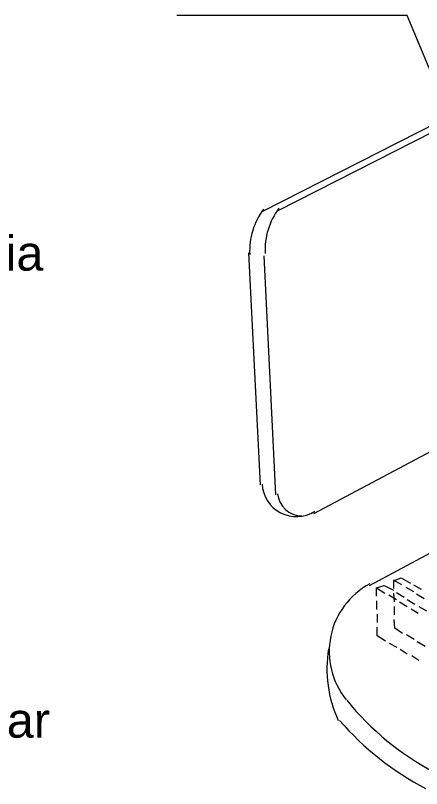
# Model space of a CAD drawing. Header units: inches. Extents: x 0.22 to 6.49, y 0.27 to 4.47.
# Drawn here: x 2.165 to 2.521, y 2.824 to 3.5 of the extents above; entities that cross this region are included whole.
import ezdxf

# ---------------------------------------------------------------- set-up
doc = ezdxf.new("R2010")
doc.units = ezdxf.units.IN
doc.header["$MEASUREMENT"] = 0
for name, color, linetype in [('PDF_PDF8_PDF11_PDF12_0', 7, 'Continuous'), ('PDF_PDF8_PDF11_PDF12_COTAS-01', 7, 'Continuous'), ('PDF_Texto', 7, 'Continuous')]:
    doc.layers.add(name, color=color, linetype=linetype)
doc.styles.add('PDF Arial', font='arial.ttf')

msp = doc.modelspace()

# ---------------------------------------------------------------- linework, layer by layer
at = {"layer": 'PDF_PDF8_PDF11_PDF12_0', "lineweight": 13}
msp.add_lwpolyline([(2.56552, 3.36302), (2.508, 3.50041), (2.30631, 3.50041)], dxfattribs=at)
at = {"layer": 'PDF_PDF8_PDF11_PDF12_0', "lineweight": 5}
for points in [[(2.38143, 3.32918), (2.68802, 3.48484)], [(2.39497, 3.32986), (2.70156, 3.48552)], [(2.3794, 3.08959), (2.36925, 3.29263)], [(2.39294, 3.08079), (2.38279, 3.28992)], [(2.4261, 3.06455), (2.7063, 3.21345)], [(2.47483, 3.00161), (2.7442, 3.14577)]]:
    msp.add_lwpolyline(points, dxfattribs=at)
for centre, radius, start, end in [((2.43118, 3.29432), 0.06125, 143.2123, 182.81264), ((2.44471, 3.295), 0.06125, 143.2123, 182.81264), ((2.41087, 3.09196), 0.03012, 183.1367, 302.38238), ((2.41561, 3.08384), 0.02132, 185.41541, 269.9952), ((2.50698, 2.94374), 0.06734, 118.21304, 218.73249), ((2.54691, 2.92885), 0.1093, 170.95826, 204.55439), ((2.64369, 3.05271), 0.24195, 218.73225, 242.44095), ((2.64369, 3.05271), 0.2582, 220.95715, 242.39676)]:
    msp.add_arc(centre, radius, start, end, dxfattribs=at)
at = {"layer": 'PDF_PDF8_PDF11_PDF12_COTAS-01', "lineweight": 18}
for points in [[(2.49581, 3.00567), (2.50258, 3.00838), (2.5107, 3.00364)], [(2.50326, 3.00228), (2.49581, 3.00635), (2.49581, 2.9989)], [(2.48092, 2.99213), (2.48092, 2.99958), (2.48769, 3.00161), (2.49581, 2.99755)], [(2.48092, 2.99958), (2.48837, 2.99484)], [(2.50664, 3.00025), (2.51341, 2.99619)], [(2.51341, 3.00228), (2.52018, 2.99822)], [(2.49175, 2.99349), (2.49852, 2.98943)], [(2.49581, 2.99484), (2.49649, 2.9874)], [(2.49852, 2.99552), (2.50529, 2.99146)], [(2.51612, 2.99416), (2.52288, 2.9901)], [(2.48092, 2.98807), (2.48092, 2.98063)], [(2.50123, 2.9874), (2.508, 2.98333)], [(2.508, 2.98943), (2.51476, 2.98536)], [(2.49649, 2.98333), (2.49649, 2.97589)], [(2.51138, 2.9813), (2.51747, 2.97724)], [(2.51815, 2.98333), (2.52492, 2.97927)], [(2.4816, 2.97657), (2.4816, 2.96912)], [(2.50393, 2.95965), (2.49717, 2.96438), (2.49649, 2.97183)], [(2.48904, 2.95288), (2.4816, 2.95762), (2.4816, 2.96506)], [(2.51409, 2.95423), (2.50732, 2.95829)], [(2.4992, 2.94746), (2.49243, 2.95085)], [(2.52356, 2.94814), (2.51679, 2.9522)], [(2.508, 2.94137), (2.5019, 2.94543)], [(2.51815, 2.93596), (2.51206, 2.94002)]]:
    msp.add_lwpolyline(points, dxfattribs=at)

# ---------------------------------------------------------------- texts
at = {"layer": 'PDF_Texto', "char_height": 0.0305011, "attachment_point": 7, "style": 'PDF Arial'}
for s, insert in [('la parte frontal y 1" hacia', (1.71952, 3.26795)), ('metalico seccion circular', (1.73103, 2.86797))]:
    msp.add_mtext(s, dxfattribs=dict(at, insert=insert))

doc.saveas('drawing.dxf')
